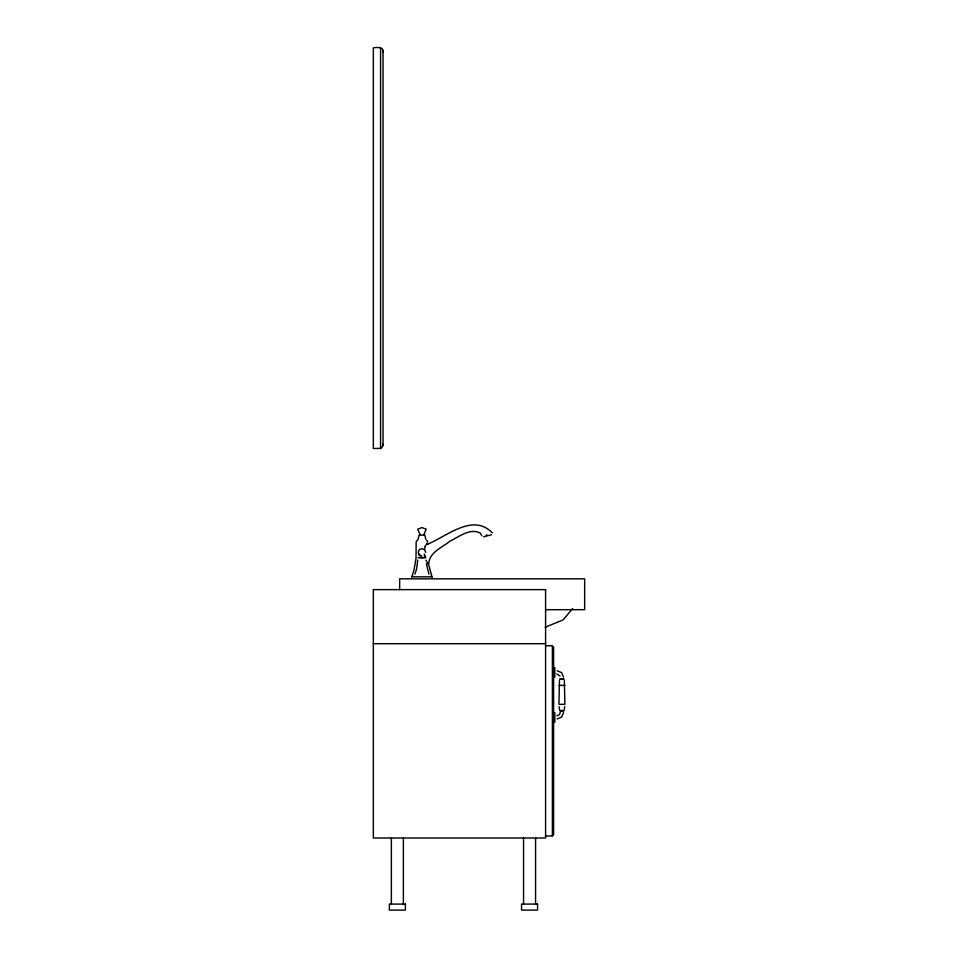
<?xml version="1.0" encoding="UTF-8"?>
<svg xmlns="http://www.w3.org/2000/svg" width="958" height="958" viewBox="0 0 958 958"><rect width="100%" height="100%" fill="white"/><g stroke="black" fill="none" stroke-linecap="round" stroke-linejoin="round"><path stroke-width="1.44" d="M417.748 559.999L416.646 568.729L414.934 574.117M425.184 546.491L427.005 543.114L427.879 544.084M564.346 680.479L564.885 704.334L558.933 704.334L559.472 680.479M428.741 563.879C429.196 552.287 442.356 547.449 450.068 541.102C459.11 536.779 470.115 527.642 480.425 533.151L481.766 535.75M383.032 50.81L383.032 445.578L381.212 448.392L373.333 448.488L373.333 47.9C376.458 47.205 384.709 46.738 382.697 52.259M419.341 555.664L419.46 554.586M564.346 709.243L564.669 706.717M545.593 835.987L552.395 835.987L553.604 834.538L553.604 647.165L552.395 645.716L545.593 645.716M560.31 712.309L559.316 714.776L556.849 715.758M563.508 712.62L561.628 717.087L557.161 718.967M424.418 549.736L425.184 546.503M411.377 578.416L414.048 569.651L416.011 558.382L416.155 541.809L418.155 539.162L419.077 535.091L424.801 535.091L425.723 539.162M572.668 608.569L563.041 619.934L545.15 627.25M423.675 534.911L426.238 529.235L421.939 527.559L417.628 529.235L420.299 534.959M431.639 576.465L432.501 578.416M486.197 535.211L487.167 534.959M483.515 536.815L491.418 534.78M419.939 557.676L423.939 557.676M417.939 557.676L425.939 557.676M412.024 576.441L413.353 576.441M430.525 576.441L431.854 576.441L428.921 565.615L425.987 560.155M413.545 576.824L430.322 576.824M545.593 609.683L584.667 609.683L584.667 578.836L399.654 578.836L399.654 589.625M373.333 643.704L545.593 643.704M560.083 678.707L563.723 678.707M559.795 679.258L564.023 679.258M558.933 685.377L564.885 685.377M559.795 710.465L564.023 710.465M560.071 711.004L563.747 711.004M557.161 670.756L561.628 672.636L563.508 677.09M556.849 673.953L560.023 676.001M421.939 556.155L419.257 555.053L418.143 552.371L419.257 549.688L421.939 548.575L424.622 549.688L425.735 552.371M492.316 532.864C473.036 512.817 447.063 536.097 427.891 544.084L427.496 543.665M426.573 540.156L427.723 541.809M419.197 553.844L419.999 555.772M428.945 574.117L426.358 563.783M382.697 444.129L383.032 445.578M424.31 554.035L425.077 557.496M559.137 706.717L559.472 709.243M554.802 667.546L554.802 677.162M554.802 712.56L554.802 722.176M552.395 645.716L552.395 835.987M535.57 837.999L535.57 904.089M523.559 837.999L523.559 904.089M403.378 837.999L403.378 904.089M391.367 837.999L391.367 904.089M380.577 47.9L380.577 448.488M545.593 589.625L373.333 589.625L373.333 837.999L545.593 837.999L545.593 589.625M405.39 904.089L389.367 904.089L389.367 910.1L405.39 910.1L405.39 904.089M537.582 904.089L521.559 904.089L521.559 910.1L537.582 910.1L537.582 904.089M425.029 557.376L424.538 555.365L425.029 557.376"/></g></svg>
